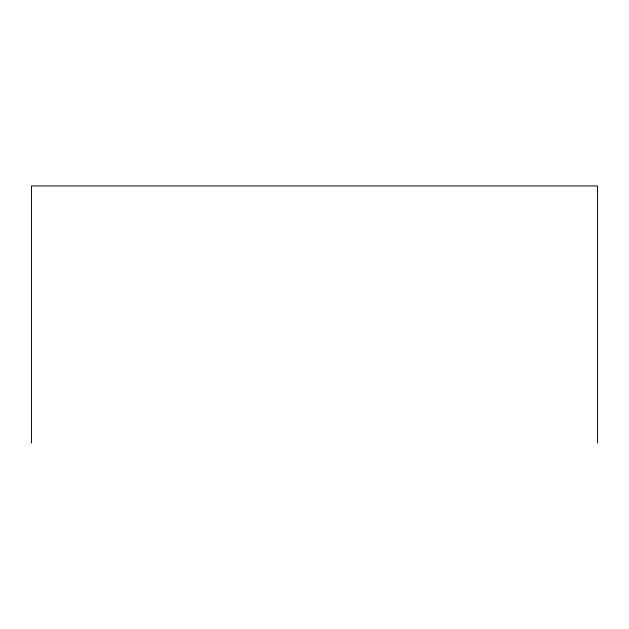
<?xml version="1.0" encoding="UTF-8"?>
<svg xmlns="http://www.w3.org/2000/svg" width="629" height="629" viewBox="0 0 629 629"><rect width="100%" height="100%" fill="white"/><g stroke="black" fill="none" stroke-linecap="round" stroke-linejoin="round"><path stroke-width="0.94" d="M597.55 443.06L597.55 185.94L31.45 185.94L31.45 443.06"/></g></svg>
